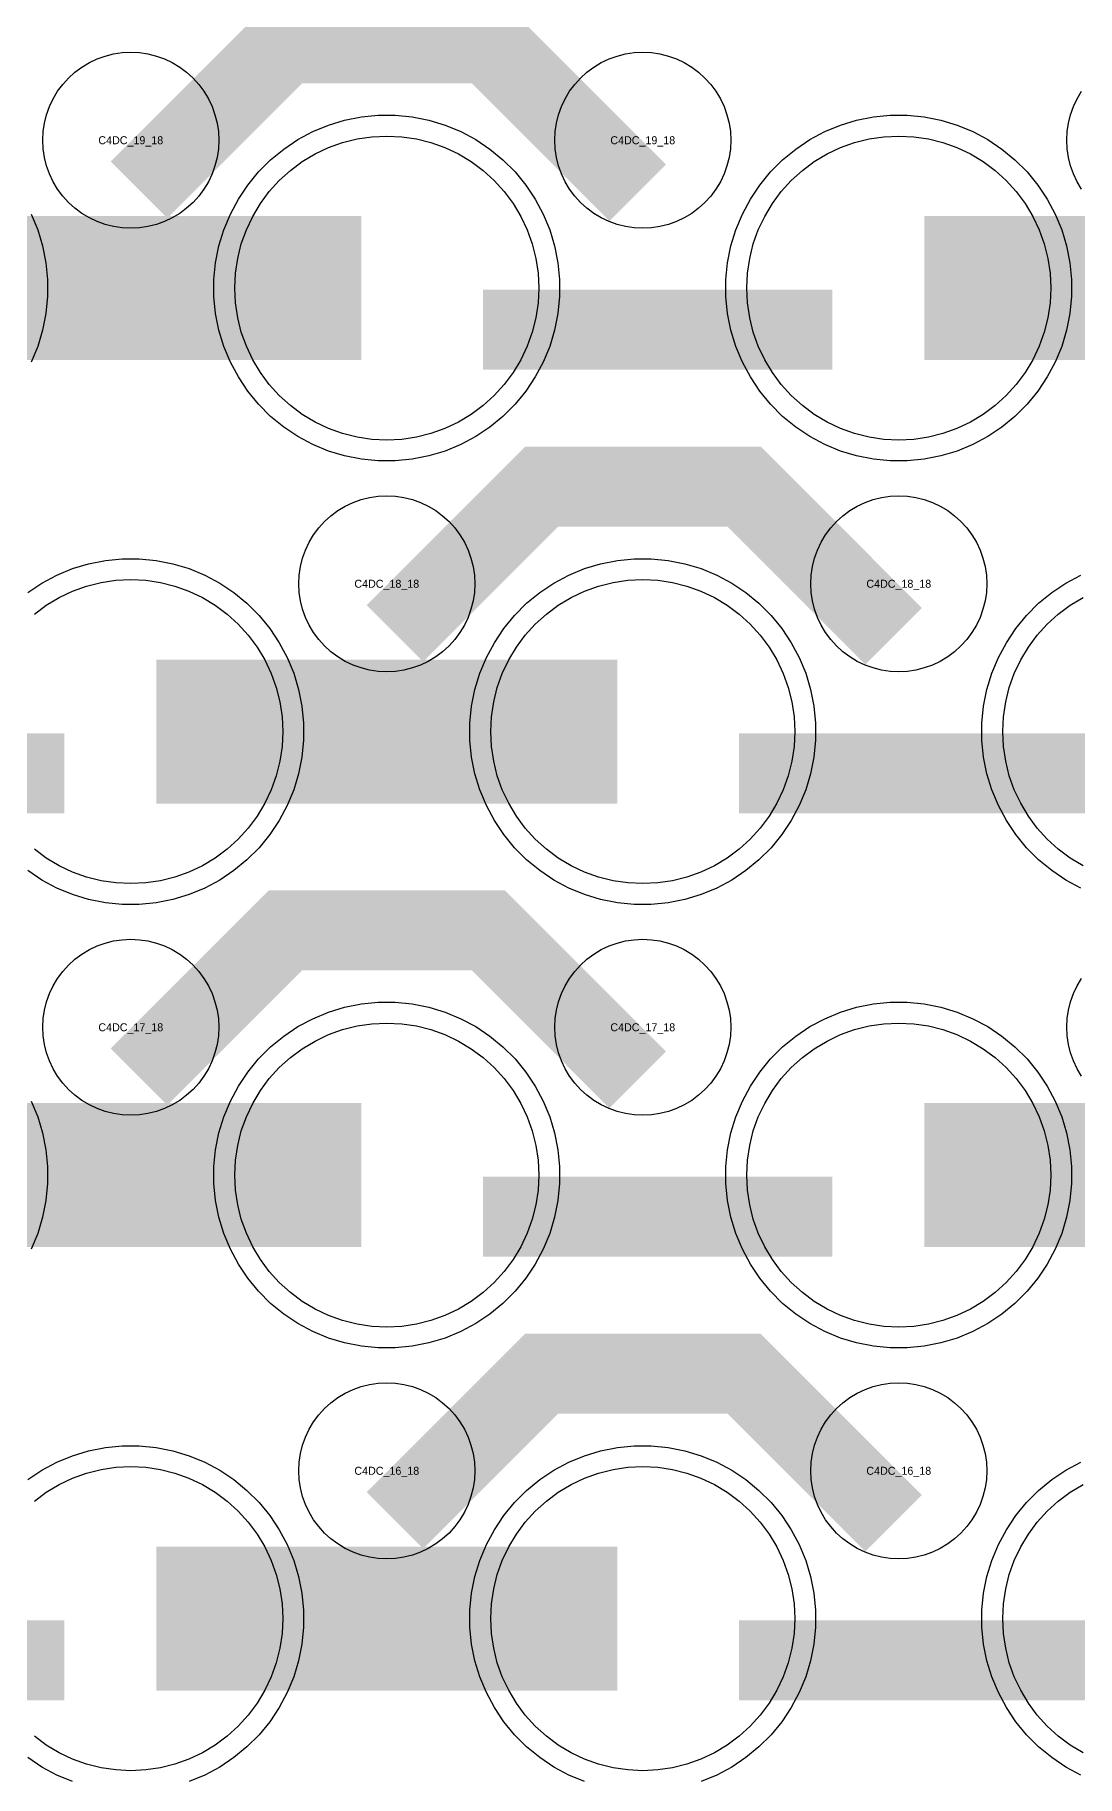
# Model space of a CAD drawing. Extents: x -11880 to 11880, y -14992 to 14992.
# Drawn here: x -6270 to -5944, y -12672 to -12128 of the extents above; entities that cross this region are included whole.
import ezdxf
from ezdxf.enums import TextEntityAlignment as Align

# ---------------------------------------------------------------- set-up
doc = ezdxf.new("R2010")
doc.units = 0
doc.header["$MEASUREMENT"] = 0
for name, color, linetype in [('GDS_775_DT_237', 138, 'CONTINUOUS'), ('RDL1_FS', 34, 'CONTINUOUS'), ('RDL_BS', 160, 'CONTINUOUS')]:
    doc.layers.add(name, color=color, linetype=linetype)

msp = doc.modelspace()

# ---------------------------------------------------------------- linework, layer by layer
at = {"layer": 'RDL1_FS', "color": 240, "true_color": 0xed1f24}
for points in [[(-6160, -12254.354), (-6164.657, -12254.125), (-6169.268, -12253.441), (-6173.791, -12252.309), (-6178.181, -12250.737), (-6182.395, -12248.745), (-6186.395, -12246.347), (-6190.14, -12243.569), (-6193.594, -12240.439), (-6196.724, -12236.985), (-6199.502, -12233.24), (-6201.9, -12229.24), (-6203.892, -12225.026), (-6205.464, -12220.636), (-6206.596, -12216.113), (-6207.28, -12211.502), (-6207.509, -12206.845), (-6207.28, -12202.188), (-6206.596, -12197.577), (-6205.464, -12193.054), (-6203.892, -12188.664), (-6201.9, -12184.45), (-6199.502, -12180.45), (-6196.724, -12176.705), (-6193.594, -12173.251), (-6190.14, -12170.121), (-6186.395, -12167.343), (-6182.395, -12164.945), (-6178.181, -12162.953), (-6173.791, -12161.381), (-6169.268, -12160.249), (-6164.657, -12159.565), (-6160, -12159.336), (-6155.343, -12159.565), (-6150.732, -12160.249), (-6146.209, -12161.381), (-6141.819, -12162.953), (-6137.605, -12164.945), (-6133.605, -12167.343), (-6129.86, -12170.121), (-6126.406, -12173.251), (-6123.276, -12176.705), (-6120.498, -12180.45), (-6118.1, -12184.45), (-6116.108, -12188.664), (-6114.536, -12193.054), (-6113.404, -12197.577), (-6112.72, -12202.188), (-6112.491, -12206.845), (-6112.72, -12211.502), (-6113.404, -12216.113), (-6114.536, -12220.636), (-6116.108, -12225.026), (-6118.1, -12229.24), (-6120.498, -12233.24), (-6123.276, -12236.985), (-6126.406, -12240.439), (-6129.86, -12243.569), (-6133.605, -12246.347), (-6137.605, -12248.745), (-6141.819, -12250.737), (-6146.209, -12252.309), (-6150.732, -12253.441), (-6155.343, -12254.125)], [(-6000, -12254.354), (-6004.657, -12254.125), (-6009.268, -12253.441), (-6013.791, -12252.309), (-6018.181, -12250.737), (-6022.395, -12248.745), (-6026.395, -12246.347), (-6030.14, -12243.569), (-6033.594, -12240.439), (-6036.724, -12236.985), (-6039.502, -12233.24), (-6041.9, -12229.24), (-6043.892, -12225.026), (-6045.464, -12220.636), (-6046.596, -12216.113), (-6047.28, -12211.502), (-6047.509, -12206.845), (-6047.28, -12202.188), (-6046.596, -12197.577), (-6045.464, -12193.054), (-6043.892, -12188.664), (-6041.9, -12184.45), (-6039.502, -12180.45), (-6036.724, -12176.705), (-6033.594, -12173.251), (-6030.14, -12170.121), (-6026.395, -12167.343), (-6022.395, -12164.945), (-6018.181, -12162.953), (-6013.791, -12161.381), (-6009.268, -12160.249), (-6004.657, -12159.565), (-6000, -12159.336), (-5995.343, -12159.565), (-5990.732, -12160.249), (-5986.209, -12161.381), (-5981.819, -12162.953), (-5977.605, -12164.945), (-5973.605, -12167.343), (-5969.86, -12170.121), (-5966.406, -12173.251), (-5963.276, -12176.705), (-5960.498, -12180.45), (-5958.1, -12184.45), (-5956.108, -12188.664), (-5954.536, -12193.054), (-5953.404, -12197.577), (-5952.72, -12202.188), (-5952.491, -12206.845), (-5952.72, -12211.502), (-5953.404, -12216.113), (-5954.536, -12220.636), (-5956.108, -12225.026), (-5958.1, -12229.24), (-5960.498, -12233.24), (-5963.276, -12236.985), (-5966.406, -12240.439), (-5969.86, -12243.569), (-5973.605, -12246.347), (-5977.605, -12248.745), (-5981.819, -12250.737), (-5986.209, -12252.309), (-5990.732, -12253.441), (-5995.343, -12254.125)], [(-6080, -12670.049), (-6084.657, -12669.82), (-6089.268, -12669.136), (-6093.791, -12668.004), (-6098.181, -12666.432), (-6102.395, -12664.44), (-6106.395, -12662.042), (-6110.14, -12659.264), (-6113.594, -12656.134), (-6116.724, -12652.68), (-6119.502, -12648.935), (-6121.9, -12644.935), (-6123.892, -12640.721), (-6125.464, -12636.331), (-6126.596, -12631.808), (-6127.28, -12627.197), (-6127.509, -12622.54), (-6127.28, -12617.883), (-6126.596, -12613.272), (-6125.464, -12608.749), (-6123.892, -12604.359), (-6121.9, -12600.145), (-6119.502, -12596.145), (-6116.724, -12592.4), (-6113.594, -12588.946), (-6110.14, -12585.816), (-6106.395, -12583.038), (-6102.395, -12580.64), (-6098.181, -12578.648), (-6093.791, -12577.076), (-6089.268, -12575.944), (-6084.657, -12575.26), (-6080, -12575.031), (-6075.343, -12575.26), (-6070.732, -12575.944), (-6066.209, -12577.076), (-6061.819, -12578.648), (-6057.605, -12580.64), (-6053.605, -12583.038), (-6049.86, -12585.816), (-6046.406, -12588.946), (-6043.276, -12592.4), (-6040.498, -12596.145), (-6038.1, -12600.145), (-6036.108, -12604.359), (-6034.536, -12608.749), (-6033.404, -12613.272), (-6032.72, -12617.883), (-6032.491, -12622.54), (-6032.72, -12627.197), (-6033.404, -12631.808), (-6034.536, -12636.331), (-6036.108, -12640.721), (-6038.1, -12644.935), (-6040.498, -12648.935), (-6043.276, -12652.68), (-6046.406, -12656.134), (-6049.86, -12659.264), (-6053.605, -12662.042), (-6057.605, -12664.44), (-6061.819, -12666.432), (-6066.209, -12668.004), (-6070.732, -12669.136), (-6075.343, -12669.82)]]:
    msp.add_lwpolyline(points, close=True, dxfattribs=at)
for points in [[(-6311.998, -12206.845, 45, 45, 0), (-6239.998, -12206.845, 45, 45, 0)], [(-6239.998, -12206.845, 45, 45, 0), (-6167.998, -12206.845, 45, 45, 0)], [(-5991.998, -12206.845, 45, 45, 0), (-5919.998, -12206.845, 45, 45, 0)], [(-6231.998, -12622.54, 45, 45, 0), (-6159.998, -12622.54, 45, 45, 0)], [(-6159.998, -12622.54, 45, 45, 0), (-6087.998, -12622.54, 45, 45, 0)]]:
    msp.add_lwpolyline(points, format="xyseb", dxfattribs=at)
at = {"layer": 'RDL1_FS'}
for points in [[(-6270.14, -12308.686), (-6266.395, -12305.908), (-6262.395, -12303.51), (-6258.181, -12301.518), (-6253.791, -12299.946), (-6249.268, -12298.814), (-6244.657, -12298.13), (-6240, -12297.901), (-6235.343, -12298.13), (-6230.732, -12298.814), (-6226.209, -12299.946), (-6221.819, -12301.518), (-6217.605, -12303.51), (-6213.605, -12305.908), (-6209.86, -12308.686), (-6206.406, -12311.816), (-6203.276, -12315.27), (-6200.498, -12319.015), (-6198.1, -12323.015), (-6196.108, -12327.229), (-6194.536, -12331.619), (-6193.404, -12336.142), (-6192.72, -12340.753), (-6192.491, -12345.41), (-6192.72, -12350.067), (-6193.404, -12354.678), (-6194.536, -12359.201), (-6196.108, -12363.591), (-6198.1, -12367.805), (-6200.498, -12371.805), (-6203.276, -12375.55), (-6206.406, -12379.004), (-6209.86, -12382.134), (-6213.605, -12384.912), (-6217.605, -12387.31), (-6221.819, -12389.302), (-6226.209, -12390.874), (-6230.732, -12392.006), (-6235.343, -12392.69), (-6240, -12392.919), (-6244.657, -12392.69), (-6249.268, -12392.006), (-6253.791, -12390.874), (-6258.181, -12389.302), (-6262.395, -12387.31), (-6266.395, -12384.912), (-6270.14, -12382.134)], [(-5942.395, -12387.31), (-5946.395, -12384.912), (-5950.14, -12382.134), (-5953.594, -12379.004), (-5956.724, -12375.55), (-5959.502, -12371.805), (-5961.9, -12367.805), (-5963.892, -12363.591), (-5965.464, -12359.201), (-5966.596, -12354.678), (-5967.28, -12350.067), (-5967.509, -12345.41), (-5967.28, -12340.753), (-5966.596, -12336.142), (-5965.464, -12331.619), (-5963.892, -12327.229), (-5961.9, -12323.015), (-5959.502, -12319.015), (-5956.724, -12315.27), (-5953.594, -12311.816), (-5950.14, -12308.686), (-5946.395, -12305.908), (-5942.395, -12303.51)]]:
    msp.add_lwpolyline(points, dxfattribs=at)
for points in [[(-6080, -12392.919), (-6084.657, -12392.69), (-6089.268, -12392.006), (-6093.791, -12390.874), (-6098.181, -12389.302), (-6102.395, -12387.31), (-6106.395, -12384.912), (-6110.14, -12382.134), (-6113.594, -12379.004), (-6116.724, -12375.55), (-6119.502, -12371.805), (-6121.9, -12367.805), (-6123.892, -12363.591), (-6125.464, -12359.201), (-6126.596, -12354.678), (-6127.28, -12350.067), (-6127.509, -12345.41), (-6127.28, -12340.753), (-6126.596, -12336.142), (-6125.464, -12331.619), (-6123.892, -12327.229), (-6121.9, -12323.015), (-6119.502, -12319.015), (-6116.724, -12315.27), (-6113.594, -12311.816), (-6110.14, -12308.686), (-6106.395, -12305.908), (-6102.395, -12303.51), (-6098.181, -12301.518), (-6093.791, -12299.946), (-6089.268, -12298.814), (-6084.657, -12298.13), (-6080, -12297.901), (-6075.343, -12298.13), (-6070.732, -12298.814), (-6066.209, -12299.946), (-6061.819, -12301.518), (-6057.605, -12303.51), (-6053.605, -12305.908), (-6049.86, -12308.686), (-6046.406, -12311.816), (-6043.276, -12315.27), (-6040.498, -12319.015), (-6038.1, -12323.015), (-6036.108, -12327.229), (-6034.536, -12331.619), (-6033.404, -12336.142), (-6032.72, -12340.753), (-6032.491, -12345.41), (-6032.72, -12350.067), (-6033.404, -12354.678), (-6034.536, -12359.201), (-6036.108, -12363.591), (-6038.1, -12367.805), (-6040.498, -12371.805), (-6043.276, -12375.55), (-6046.406, -12379.004), (-6049.86, -12382.134), (-6053.605, -12384.912), (-6057.605, -12387.31), (-6061.819, -12389.302), (-6066.209, -12390.874), (-6070.732, -12392.006), (-6075.343, -12392.69)], [(-6160, -12531.484), (-6164.657, -12531.255), (-6169.268, -12530.571), (-6173.791, -12529.439), (-6178.181, -12527.867), (-6182.395, -12525.875), (-6186.395, -12523.477), (-6190.14, -12520.699), (-6193.594, -12517.569), (-6196.724, -12514.115), (-6199.502, -12510.37), (-6201.9, -12506.37), (-6203.892, -12502.156), (-6205.464, -12497.766), (-6206.596, -12493.243), (-6207.28, -12488.632), (-6207.509, -12483.975), (-6207.28, -12479.318), (-6206.596, -12474.707), (-6205.464, -12470.184), (-6203.892, -12465.794), (-6201.9, -12461.58), (-6199.502, -12457.58), (-6196.724, -12453.835), (-6193.594, -12450.381), (-6190.14, -12447.251), (-6186.395, -12444.473), (-6182.395, -12442.075), (-6178.181, -12440.083), (-6173.791, -12438.511), (-6169.268, -12437.379), (-6164.657, -12436.695), (-6160, -12436.466), (-6155.343, -12436.695), (-6150.732, -12437.379), (-6146.209, -12438.511), (-6141.819, -12440.083), (-6137.605, -12442.075), (-6133.605, -12444.473), (-6129.86, -12447.251), (-6126.406, -12450.381), (-6123.276, -12453.835), (-6120.498, -12457.58), (-6118.1, -12461.58), (-6116.108, -12465.794), (-6114.536, -12470.184), (-6113.404, -12474.707), (-6112.72, -12479.318), (-6112.491, -12483.975), (-6112.72, -12488.632), (-6113.404, -12493.243), (-6114.536, -12497.766), (-6116.108, -12502.156), (-6118.1, -12506.37), (-6120.498, -12510.37), (-6123.276, -12514.115), (-6126.406, -12517.569), (-6129.86, -12520.699), (-6133.605, -12523.477), (-6137.605, -12525.875), (-6141.819, -12527.867), (-6146.209, -12529.439), (-6150.732, -12530.571), (-6155.343, -12531.255)], [(-6000, -12531.484), (-6004.657, -12531.255), (-6009.268, -12530.571), (-6013.791, -12529.439), (-6018.181, -12527.867), (-6022.395, -12525.875), (-6026.395, -12523.477), (-6030.14, -12520.699), (-6033.594, -12517.569), (-6036.724, -12514.115), (-6039.502, -12510.37), (-6041.9, -12506.37), (-6043.892, -12502.156), (-6045.464, -12497.766), (-6046.596, -12493.243), (-6047.28, -12488.632), (-6047.509, -12483.975), (-6047.28, -12479.318), (-6046.596, -12474.707), (-6045.464, -12470.184), (-6043.892, -12465.794), (-6041.9, -12461.58), (-6039.502, -12457.58), (-6036.724, -12453.835), (-6033.594, -12450.381), (-6030.14, -12447.251), (-6026.395, -12444.473), (-6022.395, -12442.075), (-6018.181, -12440.083), (-6013.791, -12438.511), (-6009.268, -12437.379), (-6004.657, -12436.695), (-6000, -12436.466), (-5995.343, -12436.695), (-5990.732, -12437.379), (-5986.209, -12438.511), (-5981.819, -12440.083), (-5977.605, -12442.075), (-5973.605, -12444.473), (-5969.86, -12447.251), (-5966.406, -12450.381), (-5963.276, -12453.835), (-5960.498, -12457.58), (-5958.1, -12461.58), (-5956.108, -12465.794), (-5954.536, -12470.184), (-5953.404, -12474.707), (-5952.72, -12479.318), (-5952.491, -12483.975), (-5952.72, -12488.632), (-5953.404, -12493.243), (-5954.536, -12497.766), (-5956.108, -12502.156), (-5958.1, -12506.37), (-5960.498, -12510.37), (-5963.276, -12514.115), (-5966.406, -12517.569), (-5969.86, -12520.699), (-5973.605, -12523.477), (-5977.605, -12525.875), (-5981.819, -12527.867), (-5986.209, -12529.439), (-5990.732, -12530.571), (-5995.343, -12531.255)]]:
    msp.add_lwpolyline(points, close=True, dxfattribs=at)
for points in [[(-6231.998, -12345.41, 45, 45, 0), (-6159.998, -12345.41, 45, 45, 0)], [(-6159.998, -12345.41, 45, 45, 0), (-6087.998, -12345.41, 45, 45, 0)], [(-6311.998, -12483.975, 45, 45, 0), (-6239.998, -12483.975, 45, 45, 0)], [(-6239.998, -12483.975, 45, 45, 0), (-6167.998, -12483.975, 45, 45, 0)], [(-5991.998, -12483.975, 45, 45, 0), (-5919.998, -12483.975, 45, 45, 0)]]:
    msp.add_lwpolyline(points, format="xyseb", dxfattribs=at)
at = {"layer": 'RDL1_FS', "color": 240, "true_color": 0xed1f24}
for points in [[(-6270.14, -12585.816), (-6266.395, -12583.038), (-6262.395, -12580.64), (-6258.181, -12578.648), (-6253.791, -12577.076), (-6249.268, -12575.944), (-6244.657, -12575.26), (-6240, -12575.031), (-6235.343, -12575.26), (-6230.732, -12575.944), (-6226.209, -12577.076), (-6221.819, -12578.648), (-6217.605, -12580.64), (-6213.605, -12583.038), (-6209.86, -12585.816), (-6206.406, -12588.946), (-6203.276, -12592.4), (-6200.498, -12596.145), (-6198.1, -12600.145), (-6196.108, -12604.359), (-6194.536, -12608.749), (-6193.404, -12613.272), (-6192.72, -12617.883), (-6192.491, -12622.54), (-6192.72, -12627.197), (-6193.404, -12631.808), (-6194.536, -12636.331), (-6196.108, -12640.721), (-6198.1, -12644.935), (-6200.498, -12648.935), (-6203.276, -12652.68), (-6206.406, -12656.134), (-6209.86, -12659.264), (-6213.605, -12662.042), (-6217.605, -12664.44), (-6221.819, -12666.432), (-6226.209, -12668.004), (-6230.732, -12669.136), (-6235.343, -12669.82), (-6240, -12670.049), (-6244.657, -12669.82), (-6249.268, -12669.136), (-6253.791, -12668.004), (-6258.181, -12666.432), (-6262.395, -12664.44), (-6266.395, -12662.042), (-6270.14, -12659.264)], [(-5942.395, -12664.44), (-5946.395, -12662.042), (-5950.14, -12659.264), (-5953.594, -12656.134), (-5956.724, -12652.68), (-5959.502, -12648.935), (-5961.9, -12644.935), (-5963.892, -12640.721), (-5965.464, -12636.331), (-5966.596, -12631.808), (-5967.28, -12627.197), (-5967.509, -12622.54), (-5967.28, -12617.883), (-5966.596, -12613.272), (-5965.464, -12608.749), (-5963.892, -12604.359), (-5961.9, -12600.145), (-5959.502, -12596.145), (-5956.724, -12592.4), (-5953.594, -12588.946), (-5950.14, -12585.816), (-5946.395, -12583.038), (-5942.395, -12580.64)]]:
    msp.add_lwpolyline(points, dxfattribs=at)
at = {"layer": 'RDL_BS'}
for points in [[(-6237.438, -12176.159, 25, 25, 0), (-6191.623, -12130.344, 25, 25, 0), (-6158.07, -12130.344, 25, 25, 0)], [(-6081.599, -12177.058, 25, 25, 0), (-6128.313, -12130.344, 25, 25, 0), (-6158.071, -12130.344, 25, 25, 0)], [(-6157.438, -12314.724, 25, 25, 0), (-6111.623, -12268.909, 25, 25, 0), (-6078.07, -12268.909, 25, 25, 0)], [(-6001.599, -12315.623, 25, 25, 0), (-6048.313, -12268.909, 25, 25, 0), (-6078.071, -12268.909, 25, 25, 0)], [(-6369.984, -12358.423, 25, 25, 0), (-6260.719, -12358.423, 25, 25, 0)], [(-6049.984, -12358.423, 25, 25, 0), (-5940.719, -12358.423, 25, 25, 0)], [(-6237.438, -12453.289, 25, 25, 0), (-6191.623, -12407.474, 25, 25, 0), (-6158.07, -12407.474, 25, 25, 0)], [(-6081.599, -12454.188, 25, 25, 0), (-6128.313, -12407.474, 25, 25, 0), (-6158.071, -12407.474, 25, 25, 0)], [(-6129.984, -12496.988, 25, 25, 0), (-6020.719, -12496.988, 25, 25, 0)], [(-6157.438, -12591.854, 25, 25, 0), (-6111.623, -12546.039, 25, 25, 0), (-6078.07, -12546.039, 25, 25, 0)], [(-6001.599, -12592.753, 25, 25, 0), (-6048.313, -12546.039, 25, 25, 0), (-6078.071, -12546.039, 25, 25, 0)]]:
    msp.add_lwpolyline(points, format="xyseb", dxfattribs=at)
for points in [[(-6240, -12188.151), (-6242.693, -12188.019), (-6245.365, -12187.623), (-6247.984, -12186.966), (-6250.519, -12186.059), (-6252.956, -12184.907), (-6255.28, -12183.514), (-6257.443, -12181.911), (-6259.442, -12180.099), (-6261.254, -12178.1), (-6262.857, -12175.937), (-6264.25, -12173.613), (-6265.402, -12171.176), (-6266.309, -12168.641), (-6266.966, -12166.022), (-6267.362, -12163.35), (-6267.494, -12160.657), (-6267.362, -12157.964), (-6266.966, -12155.292), (-6266.309, -12152.673), (-6265.402, -12150.138), (-6264.25, -12147.701), (-6262.857, -12145.377), (-6261.254, -12143.214), (-6259.442, -12141.215), (-6257.443, -12139.403), (-6255.28, -12137.8), (-6252.956, -12136.407), (-6250.519, -12135.255), (-6247.984, -12134.348), (-6245.365, -12133.691), (-6242.693, -12133.295), (-6240, -12133.163), (-6237.307, -12133.295), (-6234.635, -12133.691), (-6232.016, -12134.348), (-6229.481, -12135.255), (-6227.044, -12136.407), (-6224.72, -12137.8), (-6222.557, -12139.403), (-6220.558, -12141.215), (-6218.746, -12143.214), (-6217.143, -12145.377), (-6215.75, -12147.701), (-6214.598, -12150.138), (-6213.691, -12152.673), (-6213.034, -12155.292), (-6212.638, -12157.964), (-6212.506, -12160.657), (-6212.638, -12163.35), (-6213.034, -12166.022), (-6213.691, -12168.641), (-6214.598, -12171.176), (-6215.75, -12173.613), (-6217.143, -12175.937), (-6218.746, -12178.1), (-6220.558, -12180.099), (-6222.557, -12181.911), (-6224.72, -12183.514), (-6227.044, -12184.907), (-6229.481, -12186.059), (-6232.016, -12186.966), (-6234.635, -12187.623), (-6237.307, -12188.019)], [(-6080, -12188.151), (-6082.693, -12188.019), (-6085.365, -12187.623), (-6087.984, -12186.966), (-6090.519, -12186.059), (-6092.956, -12184.907), (-6095.28, -12183.514), (-6097.443, -12181.911), (-6099.442, -12180.099), (-6101.254, -12178.1), (-6102.857, -12175.937), (-6104.25, -12173.613), (-6105.402, -12171.176), (-6106.309, -12168.641), (-6106.966, -12166.022), (-6107.362, -12163.35), (-6107.494, -12160.657), (-6107.362, -12157.964), (-6106.966, -12155.292), (-6106.309, -12152.673), (-6105.402, -12150.138), (-6104.25, -12147.701), (-6102.857, -12145.377), (-6101.254, -12143.214), (-6099.442, -12141.215), (-6097.443, -12139.403), (-6095.28, -12137.8), (-6092.956, -12136.407), (-6090.519, -12135.255), (-6087.984, -12134.348), (-6085.365, -12133.691), (-6082.693, -12133.295), (-6080, -12133.163), (-6077.307, -12133.295), (-6074.635, -12133.691), (-6072.016, -12134.348), (-6069.481, -12135.255), (-6067.044, -12136.407), (-6064.72, -12137.8), (-6062.557, -12139.403), (-6060.558, -12141.215), (-6058.746, -12143.214), (-6057.143, -12145.377), (-6055.75, -12147.701), (-6054.598, -12150.138), (-6053.691, -12152.673), (-6053.034, -12155.292), (-6052.638, -12157.964), (-6052.506, -12160.657), (-6052.638, -12163.35), (-6053.034, -12166.022), (-6053.691, -12168.641), (-6054.598, -12171.176), (-6055.75, -12173.613), (-6057.143, -12175.937), (-6058.746, -12178.1), (-6060.558, -12180.099), (-6062.557, -12181.911), (-6064.72, -12183.514), (-6067.044, -12184.907), (-6069.481, -12186.059), (-6072.016, -12186.966), (-6074.635, -12187.623), (-6077.307, -12188.019)], [(-6160, -12326.716), (-6162.693, -12326.584), (-6165.365, -12326.188), (-6167.984, -12325.531), (-6170.519, -12324.624), (-6172.956, -12323.472), (-6175.28, -12322.079), (-6177.443, -12320.476), (-6179.442, -12318.664), (-6181.254, -12316.665), (-6182.857, -12314.502), (-6184.25, -12312.178), (-6185.402, -12309.741), (-6186.309, -12307.206), (-6186.966, -12304.587), (-6187.362, -12301.915), (-6187.494, -12299.222), (-6187.362, -12296.529), (-6186.966, -12293.857), (-6186.309, -12291.238), (-6185.402, -12288.703), (-6184.25, -12286.266), (-6182.857, -12283.942), (-6181.254, -12281.779), (-6179.442, -12279.78), (-6177.443, -12277.968), (-6175.28, -12276.365), (-6172.956, -12274.972), (-6170.519, -12273.82), (-6167.984, -12272.913), (-6165.365, -12272.256), (-6162.693, -12271.86), (-6160, -12271.728), (-6157.307, -12271.86), (-6154.635, -12272.256), (-6152.016, -12272.913), (-6149.481, -12273.82), (-6147.044, -12274.972), (-6144.72, -12276.365), (-6142.557, -12277.968), (-6140.558, -12279.78), (-6138.746, -12281.779), (-6137.143, -12283.942), (-6135.75, -12286.266), (-6134.598, -12288.703), (-6133.691, -12291.238), (-6133.034, -12293.857), (-6132.638, -12296.529), (-6132.506, -12299.222), (-6132.638, -12301.915), (-6133.034, -12304.587), (-6133.691, -12307.206), (-6134.598, -12309.741), (-6135.75, -12312.178), (-6137.143, -12314.502), (-6138.746, -12316.665), (-6140.558, -12318.664), (-6142.557, -12320.476), (-6144.72, -12322.079), (-6147.044, -12323.472), (-6149.481, -12324.624), (-6152.016, -12325.531), (-6154.635, -12326.188), (-6157.307, -12326.584)], [(-6000, -12326.716), (-6002.693, -12326.584), (-6005.365, -12326.188), (-6007.984, -12325.531), (-6010.519, -12324.624), (-6012.956, -12323.472), (-6015.28, -12322.079), (-6017.443, -12320.476), (-6019.442, -12318.664), (-6021.254, -12316.665), (-6022.857, -12314.502), (-6024.25, -12312.178), (-6025.402, -12309.741), (-6026.309, -12307.206), (-6026.966, -12304.587), (-6027.362, -12301.915), (-6027.494, -12299.222), (-6027.362, -12296.529), (-6026.966, -12293.857), (-6026.309, -12291.238), (-6025.402, -12288.703), (-6024.25, -12286.266), (-6022.857, -12283.942), (-6021.254, -12281.779), (-6019.442, -12279.78), (-6017.443, -12277.968), (-6015.28, -12276.365), (-6012.956, -12274.972), (-6010.519, -12273.82), (-6007.984, -12272.913), (-6005.365, -12272.256), (-6002.693, -12271.86), (-6000, -12271.728), (-5997.307, -12271.86), (-5994.635, -12272.256), (-5992.016, -12272.913), (-5989.481, -12273.82), (-5987.044, -12274.972), (-5984.72, -12276.365), (-5982.557, -12277.968), (-5980.558, -12279.78), (-5978.746, -12281.779), (-5977.143, -12283.942), (-5975.75, -12286.266), (-5974.598, -12288.703), (-5973.691, -12291.238), (-5973.034, -12293.857), (-5972.638, -12296.529), (-5972.506, -12299.222), (-5972.638, -12301.915), (-5973.034, -12304.587), (-5973.691, -12307.206), (-5974.598, -12309.741), (-5975.75, -12312.178), (-5977.143, -12314.502), (-5978.746, -12316.665), (-5980.558, -12318.664), (-5982.557, -12320.476), (-5984.72, -12322.079), (-5987.044, -12323.472), (-5989.481, -12324.624), (-5992.016, -12325.531), (-5994.635, -12326.188), (-5997.307, -12326.584)], [(-6082.644, -12399.41), (-6087.938, -12398.893), (-6093.165, -12397.847), (-6098.205, -12396.316), (-6103.115, -12394.285), (-6107.777, -12391.793), (-6112.191, -12388.846), (-6116.292, -12385.484), (-6120.074, -12381.702), (-6123.436, -12377.601), (-6126.383, -12373.187), (-6128.875, -12368.525), (-6130.906, -12363.615), (-6132.437, -12358.575), (-6133.483, -12353.348), (-6134, -12348.054), (-6134, -12342.766), (-6133.483, -12337.472), (-6132.437, -12332.245), (-6130.906, -12327.205), (-6128.875, -12322.295), (-6126.383, -12317.633), (-6123.436, -12313.219), (-6120.074, -12309.118), (-6116.292, -12305.336), (-6112.191, -12301.974), (-6107.777, -12299.027), (-6103.115, -12296.535), (-6098.205, -12294.504), (-6093.165, -12292.973), (-6087.938, -12291.927), (-6082.644, -12291.41), (-6077.356, -12291.41), (-6072.062, -12291.927), (-6066.835, -12292.973), (-6061.795, -12294.504), (-6056.885, -12296.535), (-6052.223, -12299.027), (-6047.809, -12301.974), (-6043.708, -12305.336), (-6039.926, -12309.118), (-6036.564, -12313.219), (-6033.617, -12317.633), (-6031.125, -12322.295), (-6029.094, -12327.205), (-6027.563, -12332.245), (-6026.517, -12337.472), (-6026, -12342.766), (-6026, -12348.054), (-6026.517, -12353.348), (-6027.563, -12358.575), (-6029.094, -12363.615), (-6031.125, -12368.525), (-6033.617, -12373.187), (-6036.564, -12377.601), (-6039.926, -12381.702), (-6043.708, -12385.484), (-6047.809, -12388.846), (-6052.223, -12391.793), (-6056.885, -12394.285), (-6061.795, -12396.316), (-6066.835, -12397.847), (-6072.062, -12398.893), (-6077.356, -12399.41)], [(-6240, -12465.281), (-6242.693, -12465.149), (-6245.365, -12464.753), (-6247.984, -12464.096), (-6250.519, -12463.189), (-6252.956, -12462.037), (-6255.28, -12460.644), (-6257.443, -12459.041), (-6259.442, -12457.229), (-6261.254, -12455.23), (-6262.857, -12453.067), (-6264.25, -12450.743), (-6265.402, -12448.306), (-6266.309, -12445.771), (-6266.966, -12443.152), (-6267.362, -12440.48), (-6267.494, -12437.787), (-6267.362, -12435.094), (-6266.966, -12432.422), (-6266.309, -12429.803), (-6265.402, -12427.268), (-6264.25, -12424.831), (-6262.857, -12422.507), (-6261.254, -12420.344), (-6259.442, -12418.345), (-6257.443, -12416.533), (-6255.28, -12414.93), (-6252.956, -12413.537), (-6250.519, -12412.385), (-6247.984, -12411.478), (-6245.365, -12410.821), (-6242.693, -12410.425), (-6240, -12410.293), (-6237.307, -12410.425), (-6234.635, -12410.821), (-6232.016, -12411.478), (-6229.481, -12412.385), (-6227.044, -12413.537), (-6224.72, -12414.93), (-6222.557, -12416.533), (-6220.558, -12418.345), (-6218.746, -12420.344), (-6217.143, -12422.507), (-6215.75, -12424.831), (-6214.598, -12427.268), (-6213.691, -12429.803), (-6213.034, -12432.422), (-6212.638, -12435.094), (-6212.506, -12437.787), (-6212.638, -12440.48), (-6213.034, -12443.152), (-6213.691, -12445.771), (-6214.598, -12448.306), (-6215.75, -12450.743), (-6217.143, -12453.067), (-6218.746, -12455.23), (-6220.558, -12457.229), (-6222.557, -12459.041), (-6224.72, -12460.644), (-6227.044, -12462.037), (-6229.481, -12463.189), (-6232.016, -12464.096), (-6234.635, -12464.753), (-6237.307, -12465.149)], [(-6080, -12465.281), (-6082.693, -12465.149), (-6085.365, -12464.753), (-6087.984, -12464.096), (-6090.519, -12463.189), (-6092.956, -12462.037), (-6095.28, -12460.644), (-6097.443, -12459.041), (-6099.442, -12457.229), (-6101.254, -12455.23), (-6102.857, -12453.067), (-6104.25, -12450.743), (-6105.402, -12448.306), (-6106.309, -12445.771), (-6106.966, -12443.152), (-6107.362, -12440.48), (-6107.494, -12437.787), (-6107.362, -12435.094), (-6106.966, -12432.422), (-6106.309, -12429.803), (-6105.402, -12427.268), (-6104.25, -12424.831), (-6102.857, -12422.507), (-6101.254, -12420.344), (-6099.442, -12418.345), (-6097.443, -12416.533), (-6095.28, -12414.93), (-6092.956, -12413.537), (-6090.519, -12412.385), (-6087.984, -12411.478), (-6085.365, -12410.821), (-6082.693, -12410.425), (-6080, -12410.293), (-6077.307, -12410.425), (-6074.635, -12410.821), (-6072.016, -12411.478), (-6069.481, -12412.385), (-6067.044, -12413.537), (-6064.72, -12414.93), (-6062.557, -12416.533), (-6060.558, -12418.345), (-6058.746, -12420.344), (-6057.143, -12422.507), (-6055.75, -12424.831), (-6054.598, -12427.268), (-6053.691, -12429.803), (-6053.034, -12432.422), (-6052.638, -12435.094), (-6052.506, -12437.787), (-6052.638, -12440.48), (-6053.034, -12443.152), (-6053.691, -12445.771), (-6054.598, -12448.306), (-6055.75, -12450.743), (-6057.143, -12453.067), (-6058.746, -12455.23), (-6060.558, -12457.229), (-6062.557, -12459.041), (-6064.72, -12460.644), (-6067.044, -12462.037), (-6069.481, -12463.189), (-6072.016, -12464.096), (-6074.635, -12464.753), (-6077.307, -12465.149)], [(-6162.644, -12537.975), (-6167.938, -12537.458), (-6173.165, -12536.412), (-6178.205, -12534.881), (-6183.115, -12532.85), (-6187.777, -12530.358), (-6192.191, -12527.411), (-6196.292, -12524.049), (-6200.074, -12520.267), (-6203.436, -12516.166), (-6206.383, -12511.752), (-6208.875, -12507.09), (-6210.906, -12502.18), (-6212.437, -12497.14), (-6213.483, -12491.913), (-6214, -12486.619), (-6214, -12481.331), (-6213.483, -12476.037), (-6212.437, -12470.81), (-6210.906, -12465.77), (-6208.875, -12460.86), (-6206.383, -12456.198), (-6203.436, -12451.784), (-6200.074, -12447.683), (-6196.292, -12443.901), (-6192.191, -12440.539), (-6187.777, -12437.592), (-6183.115, -12435.1), (-6178.205, -12433.069), (-6173.165, -12431.538), (-6167.938, -12430.492), (-6162.644, -12429.975), (-6157.356, -12429.975), (-6152.062, -12430.492), (-6146.835, -12431.538), (-6141.795, -12433.069), (-6136.885, -12435.1), (-6132.223, -12437.592), (-6127.809, -12440.539), (-6123.708, -12443.901), (-6119.926, -12447.683), (-6116.564, -12451.784), (-6113.617, -12456.198), (-6111.125, -12460.86), (-6109.094, -12465.77), (-6107.563, -12470.81), (-6106.517, -12476.037), (-6106, -12481.331), (-6106, -12486.619), (-6106.517, -12491.913), (-6107.563, -12497.14), (-6109.094, -12502.18), (-6111.125, -12507.09), (-6113.617, -12511.752), (-6116.564, -12516.166), (-6119.926, -12520.267), (-6123.708, -12524.049), (-6127.809, -12527.411), (-6132.223, -12530.358), (-6136.885, -12532.85), (-6141.795, -12534.881), (-6146.835, -12536.412), (-6152.062, -12537.458), (-6157.356, -12537.975)], [(-6002.644, -12537.975), (-6007.938, -12537.458), (-6013.165, -12536.412), (-6018.205, -12534.881), (-6023.115, -12532.85), (-6027.777, -12530.358), (-6032.191, -12527.411), (-6036.292, -12524.049), (-6040.074, -12520.267), (-6043.436, -12516.166), (-6046.383, -12511.752), (-6048.875, -12507.09), (-6050.906, -12502.18), (-6052.437, -12497.14), (-6053.483, -12491.913), (-6054, -12486.619), (-6054, -12481.331), (-6053.483, -12476.037), (-6052.437, -12470.81), (-6050.906, -12465.77), (-6048.875, -12460.86), (-6046.383, -12456.198), (-6043.436, -12451.784), (-6040.074, -12447.683), (-6036.292, -12443.901), (-6032.191, -12440.539), (-6027.777, -12437.592), (-6023.115, -12435.1), (-6018.205, -12433.069), (-6013.165, -12431.538), (-6007.938, -12430.492), (-6002.644, -12429.975), (-5997.356, -12429.975), (-5992.062, -12430.492), (-5986.835, -12431.538), (-5981.795, -12433.069), (-5976.885, -12435.1), (-5972.223, -12437.592), (-5967.809, -12440.539), (-5963.708, -12443.901), (-5959.926, -12447.683), (-5956.564, -12451.784), (-5953.617, -12456.198), (-5951.125, -12460.86), (-5949.094, -12465.77), (-5947.563, -12470.81), (-5946.517, -12476.037), (-5946, -12481.331), (-5946, -12486.619), (-5946.517, -12491.913), (-5947.563, -12497.14), (-5949.094, -12502.18), (-5951.125, -12507.09), (-5953.617, -12511.752), (-5956.564, -12516.166), (-5959.926, -12520.267), (-5963.708, -12524.049), (-5967.809, -12527.411), (-5972.223, -12530.358), (-5976.885, -12532.85), (-5981.795, -12534.881), (-5986.835, -12536.412), (-5992.062, -12537.458), (-5997.356, -12537.975)], [(-6160, -12603.846), (-6162.693, -12603.714), (-6165.365, -12603.318), (-6167.984, -12602.661), (-6170.519, -12601.754), (-6172.956, -12600.602), (-6175.28, -12599.209), (-6177.443, -12597.606), (-6179.442, -12595.794), (-6181.254, -12593.795), (-6182.857, -12591.632), (-6184.25, -12589.308), (-6185.402, -12586.871), (-6186.309, -12584.336), (-6186.966, -12581.717), (-6187.362, -12579.045), (-6187.494, -12576.352), (-6187.362, -12573.659), (-6186.966, -12570.987), (-6186.309, -12568.368), (-6185.402, -12565.833), (-6184.25, -12563.396), (-6182.857, -12561.072), (-6181.254, -12558.909), (-6179.442, -12556.91), (-6177.443, -12555.098), (-6175.28, -12553.495), (-6172.956, -12552.102), (-6170.519, -12550.95), (-6167.984, -12550.043), (-6165.365, -12549.386), (-6162.693, -12548.99), (-6160, -12548.858), (-6157.307, -12548.99), (-6154.635, -12549.386), (-6152.016, -12550.043), (-6149.481, -12550.95), (-6147.044, -12552.102), (-6144.72, -12553.495), (-6142.557, -12555.098), (-6140.558, -12556.91), (-6138.746, -12558.909), (-6137.143, -12561.072), (-6135.75, -12563.396), (-6134.598, -12565.833), (-6133.691, -12568.368), (-6133.034, -12570.987), (-6132.638, -12573.659), (-6132.506, -12576.352), (-6132.638, -12579.045), (-6133.034, -12581.717), (-6133.691, -12584.336), (-6134.598, -12586.871), (-6135.75, -12589.308), (-6137.143, -12591.632), (-6138.746, -12593.795), (-6140.558, -12595.794), (-6142.557, -12597.606), (-6144.72, -12599.209), (-6147.044, -12600.602), (-6149.481, -12601.754), (-6152.016, -12602.661), (-6154.635, -12603.318), (-6157.307, -12603.714)], [(-6000, -12603.846), (-6002.693, -12603.714), (-6005.365, -12603.318), (-6007.984, -12602.661), (-6010.519, -12601.754), (-6012.956, -12600.602), (-6015.28, -12599.209), (-6017.443, -12597.606), (-6019.442, -12595.794), (-6021.254, -12593.795), (-6022.857, -12591.632), (-6024.25, -12589.308), (-6025.402, -12586.871), (-6026.309, -12584.336), (-6026.966, -12581.717), (-6027.362, -12579.045), (-6027.494, -12576.352), (-6027.362, -12573.659), (-6026.966, -12570.987), (-6026.309, -12568.368), (-6025.402, -12565.833), (-6024.25, -12563.396), (-6022.857, -12561.072), (-6021.254, -12558.909), (-6019.442, -12556.91), (-6017.443, -12555.098), (-6015.28, -12553.495), (-6012.956, -12552.102), (-6010.519, -12550.95), (-6007.984, -12550.043), (-6005.365, -12549.386), (-6002.693, -12548.99), (-6000, -12548.858), (-5997.307, -12548.99), (-5994.635, -12549.386), (-5992.016, -12550.043), (-5989.481, -12550.95), (-5987.044, -12552.102), (-5984.72, -12553.495), (-5982.557, -12555.098), (-5980.558, -12556.91), (-5978.746, -12558.909), (-5977.143, -12561.072), (-5975.75, -12563.396), (-5974.598, -12565.833), (-5973.691, -12568.368), (-5973.034, -12570.987), (-5972.638, -12573.659), (-5972.506, -12576.352), (-5972.638, -12579.045), (-5973.034, -12581.717), (-5973.691, -12584.336), (-5974.598, -12586.871), (-5975.75, -12589.308), (-5977.143, -12591.632), (-5978.746, -12593.795), (-5980.558, -12595.794), (-5982.557, -12597.606), (-5984.72, -12599.209), (-5987.044, -12600.602), (-5989.481, -12601.754), (-5992.016, -12602.661), (-5994.635, -12603.318), (-5997.307, -12603.714)]]:
    msp.add_lwpolyline(points, close=True, dxfattribs=at)
for points in [[(-5942.857, -12175.937), (-5944.25, -12173.613), (-5945.402, -12171.176), (-5946.309, -12168.641), (-5946.966, -12166.022), (-5947.362, -12163.35), (-5947.494, -12160.657), (-5947.362, -12157.964), (-5946.966, -12155.292), (-5946.309, -12152.673), (-5945.402, -12150.138), (-5944.25, -12147.701), (-5942.857, -12145.377)], [(-6272.191, -12301.974), (-6267.777, -12299.027), (-6263.115, -12296.535), (-6258.205, -12294.504), (-6253.165, -12292.973), (-6247.938, -12291.927), (-6242.644, -12291.41), (-6237.356, -12291.41), (-6232.062, -12291.927), (-6226.835, -12292.973), (-6221.795, -12294.504), (-6216.885, -12296.535), (-6212.223, -12299.027), (-6207.809, -12301.974), (-6203.708, -12305.336), (-6199.926, -12309.118), (-6196.564, -12313.219), (-6193.617, -12317.633), (-6191.125, -12322.295), (-6189.094, -12327.205), (-6187.563, -12332.245), (-6186.517, -12337.472), (-6186, -12342.766), (-6186, -12348.054), (-6186.517, -12353.348), (-6187.563, -12358.575), (-6189.094, -12363.615), (-6191.125, -12368.525), (-6193.617, -12373.187), (-6196.564, -12377.601), (-6199.926, -12381.702), (-6203.708, -12385.484), (-6207.809, -12388.846), (-6212.223, -12391.793), (-6216.885, -12394.285), (-6221.795, -12396.316), (-6226.835, -12397.847), (-6232.062, -12398.893), (-6237.356, -12399.41), (-6242.644, -12399.41), (-6247.938, -12398.893), (-6253.165, -12397.847), (-6258.205, -12396.316), (-6263.115, -12394.285), (-6267.777, -12391.793), (-6272.191, -12388.846)], [(-5943.115, -12394.285), (-5947.777, -12391.793), (-5952.191, -12388.846), (-5956.292, -12385.484), (-5960.074, -12381.702), (-5963.436, -12377.601), (-5966.383, -12373.187), (-5968.875, -12368.525), (-5970.906, -12363.615), (-5972.437, -12358.575), (-5973.483, -12353.348), (-5974, -12348.054), (-5974, -12342.766), (-5973.483, -12337.472), (-5972.437, -12332.245), (-5970.906, -12327.205), (-5968.875, -12322.295), (-5966.383, -12317.633), (-5963.436, -12313.219), (-5960.074, -12309.118), (-5956.292, -12305.336), (-5952.191, -12301.974), (-5947.777, -12299.027), (-5943.115, -12296.535)], [(-5942.857, -12453.067), (-5944.25, -12450.743), (-5945.402, -12448.306), (-5946.309, -12445.771), (-5946.966, -12443.152), (-5947.362, -12440.48), (-5947.494, -12437.787), (-5947.362, -12435.094), (-5946.966, -12432.422), (-5946.309, -12429.803), (-5945.402, -12427.268), (-5944.25, -12424.831), (-5942.857, -12422.507)], [(-6271.125, -12460.86), (-6269.094, -12465.77), (-6267.563, -12470.81), (-6266.517, -12476.037), (-6266, -12481.331), (-6266, -12486.619), (-6266.517, -12491.913), (-6267.563, -12497.14), (-6269.094, -12502.18), (-6271.125, -12507.09)]]:
    msp.add_lwpolyline(points, dxfattribs=at)
at = {"layer": 'RDL_BS', "color": 240, "true_color": 0xed1f24}
for points in [[(-6162.644, -12260.845), (-6167.938, -12260.328), (-6173.165, -12259.282), (-6178.205, -12257.751), (-6183.115, -12255.72), (-6187.777, -12253.228), (-6192.191, -12250.281), (-6196.292, -12246.919), (-6200.074, -12243.137), (-6203.436, -12239.036), (-6206.383, -12234.622), (-6208.875, -12229.96), (-6210.906, -12225.05), (-6212.437, -12220.01), (-6213.483, -12214.783), (-6214, -12209.489), (-6214, -12204.201), (-6213.483, -12198.907), (-6212.437, -12193.68), (-6210.906, -12188.64), (-6208.875, -12183.73), (-6206.383, -12179.068), (-6203.436, -12174.654), (-6200.074, -12170.553), (-6196.292, -12166.771), (-6192.191, -12163.409), (-6187.777, -12160.462), (-6183.115, -12157.97), (-6178.205, -12155.939), (-6173.165, -12154.408), (-6167.938, -12153.362), (-6162.644, -12152.845), (-6157.356, -12152.845), (-6152.062, -12153.362), (-6146.835, -12154.408), (-6141.795, -12155.939), (-6136.885, -12157.97), (-6132.223, -12160.462), (-6127.809, -12163.409), (-6123.708, -12166.771), (-6119.926, -12170.553), (-6116.564, -12174.654), (-6113.617, -12179.068), (-6111.125, -12183.73), (-6109.094, -12188.64), (-6107.563, -12193.68), (-6106.517, -12198.907), (-6106, -12204.201), (-6106, -12209.489), (-6106.517, -12214.783), (-6107.563, -12220.01), (-6109.094, -12225.05), (-6111.125, -12229.96), (-6113.617, -12234.622), (-6116.564, -12239.036), (-6119.926, -12243.137), (-6123.708, -12246.919), (-6127.809, -12250.281), (-6132.223, -12253.228), (-6136.885, -12255.72), (-6141.795, -12257.751), (-6146.835, -12259.282), (-6152.062, -12260.328), (-6157.356, -12260.845)], [(-6002.644, -12260.845), (-6007.938, -12260.328), (-6013.165, -12259.282), (-6018.205, -12257.751), (-6023.115, -12255.72), (-6027.777, -12253.228), (-6032.191, -12250.281), (-6036.292, -12246.919), (-6040.074, -12243.137), (-6043.436, -12239.036), (-6046.383, -12234.622), (-6048.875, -12229.96), (-6050.906, -12225.05), (-6052.437, -12220.01), (-6053.483, -12214.783), (-6054, -12209.489), (-6054, -12204.201), (-6053.483, -12198.907), (-6052.437, -12193.68), (-6050.906, -12188.64), (-6048.875, -12183.73), (-6046.383, -12179.068), (-6043.436, -12174.654), (-6040.074, -12170.553), (-6036.292, -12166.771), (-6032.191, -12163.409), (-6027.777, -12160.462), (-6023.115, -12157.97), (-6018.205, -12155.939), (-6013.165, -12154.408), (-6007.938, -12153.362), (-6002.644, -12152.845), (-5997.356, -12152.845), (-5992.062, -12153.362), (-5986.835, -12154.408), (-5981.795, -12155.939), (-5976.885, -12157.97), (-5972.223, -12160.462), (-5967.809, -12163.409), (-5963.708, -12166.771), (-5959.926, -12170.553), (-5956.564, -12174.654), (-5953.617, -12179.068), (-5951.125, -12183.73), (-5949.094, -12188.64), (-5947.563, -12193.68), (-5946.517, -12198.907), (-5946, -12204.201), (-5946, -12209.489), (-5946.517, -12214.783), (-5947.563, -12220.01), (-5949.094, -12225.05), (-5951.125, -12229.96), (-5953.617, -12234.622), (-5956.564, -12239.036), (-5959.926, -12243.137), (-5963.708, -12246.919), (-5967.809, -12250.281), (-5972.223, -12253.228), (-5976.885, -12255.72), (-5981.795, -12257.751), (-5986.835, -12259.282), (-5992.062, -12260.328), (-5997.356, -12260.845)]]:
    msp.add_lwpolyline(points, close=True, dxfattribs=at)
for points in [[(-6271.125, -12183.73), (-6269.094, -12188.64), (-6267.563, -12193.68), (-6266.517, -12198.907), (-6266, -12204.201), (-6266, -12209.489), (-6266.517, -12214.783), (-6267.563, -12220.01), (-6269.094, -12225.05), (-6271.125, -12229.96)], [(-6272.191, -12579.104), (-6267.777, -12576.157), (-6263.115, -12573.665), (-6258.205, -12571.634), (-6253.165, -12570.103), (-6247.938, -12569.057), (-6242.644, -12568.54), (-6237.356, -12568.54), (-6232.062, -12569.057), (-6226.835, -12570.103), (-6221.795, -12571.634), (-6216.885, -12573.665), (-6212.223, -12576.157), (-6207.809, -12579.104), (-6203.708, -12582.466), (-6199.926, -12586.248), (-6196.564, -12590.349), (-6193.617, -12594.763), (-6191.125, -12599.425), (-6189.094, -12604.335), (-6187.563, -12609.375), (-6186.517, -12614.602), (-6186, -12619.896), (-6186, -12625.184), (-6186.517, -12630.478), (-6187.563, -12635.705), (-6189.094, -12640.745), (-6191.125, -12645.655), (-6193.617, -12650.317), (-6196.564, -12654.731), (-6199.926, -12658.832), (-6203.708, -12662.614), (-6207.809, -12665.976), (-6212.223, -12668.923), (-6216.885, -12671.415), (-6221.795, -12673.446)], [(-6098.205, -12673.446), (-6103.115, -12671.415), (-6107.777, -12668.923), (-6112.191, -12665.976), (-6116.292, -12662.614), (-6120.074, -12658.832), (-6123.436, -12654.731), (-6126.383, -12650.317), (-6128.875, -12645.655), (-6130.906, -12640.745), (-6132.437, -12635.705), (-6133.483, -12630.478), (-6134, -12625.184), (-6134, -12619.896), (-6133.483, -12614.602), (-6132.437, -12609.375), (-6130.906, -12604.335), (-6128.875, -12599.425), (-6126.383, -12594.763), (-6123.436, -12590.349), (-6120.074, -12586.248), (-6116.292, -12582.466), (-6112.191, -12579.104), (-6107.777, -12576.157), (-6103.115, -12573.665), (-6098.205, -12571.634), (-6093.165, -12570.103), (-6087.938, -12569.057), (-6082.644, -12568.54), (-6077.356, -12568.54), (-6072.062, -12569.057), (-6066.835, -12570.103), (-6061.795, -12571.634), (-6056.885, -12573.665), (-6052.223, -12576.157), (-6047.809, -12579.104), (-6043.708, -12582.466), (-6039.926, -12586.248), (-6036.564, -12590.349), (-6033.617, -12594.763), (-6031.125, -12599.425), (-6029.094, -12604.335), (-6027.563, -12609.375), (-6026.517, -12614.602), (-6026, -12619.896), (-6026, -12625.184), (-6026.517, -12630.478), (-6027.563, -12635.705), (-6029.094, -12640.745), (-6031.125, -12645.655), (-6033.617, -12650.317), (-6036.564, -12654.731), (-6039.926, -12658.832), (-6043.708, -12662.614), (-6047.809, -12665.976), (-6052.223, -12668.923), (-6056.885, -12671.415), (-6061.795, -12673.446)], [(-5943.115, -12671.415), (-5947.777, -12668.923), (-5952.191, -12665.976), (-5956.292, -12662.614), (-5960.074, -12658.832), (-5963.436, -12654.731), (-5966.383, -12650.317), (-5968.875, -12645.655), (-5970.906, -12640.745), (-5972.437, -12635.705), (-5973.483, -12630.478), (-5974, -12625.184), (-5974, -12619.896), (-5973.483, -12614.602), (-5972.437, -12609.375), (-5970.906, -12604.335), (-5968.875, -12599.425), (-5966.383, -12594.763), (-5963.436, -12590.349), (-5960.074, -12586.248), (-5956.292, -12582.466), (-5952.191, -12579.104), (-5947.777, -12576.157), (-5943.115, -12573.665)], [(-6258.205, -12673.446), (-6263.115, -12671.415), (-6267.777, -12668.923), (-6272.191, -12665.976)]]:
    msp.add_lwpolyline(points, dxfattribs=at)
for points in [[(-6129.984, -12219.858, 25, 25, 0), (-6020.719, -12219.858, 25, 25, 0)], [(-6369.984, -12635.553, 25, 25, 0), (-6260.719, -12635.553, 25, 25, 0)], [(-6049.984, -12635.553, 25, 25, 0), (-5940.719, -12635.553, 25, 25, 0)]]:
    msp.add_lwpolyline(points, format="xyseb", dxfattribs=at)

# ---------------------------------------------------------------- texts
at = {"layer": 'GDS_775_DT_237'}
for s, p in [('C4DC_19_18', (-6240, -12160.657)), ('C4DC_19_18', (-6240, -12160.657)), ('C4DC_19_18', (-6080, -12160.657)), ('C4DC_19_18', (-6080, -12160.657)), ('C4DC_18_18', (-6160, -12299.222)), ('C4DC_18_18', (-6160, -12299.222)), ('C4DC_18_18', (-6000, -12299.222)), ('C4DC_18_18', (-6000, -12299.222)), ('C4DC_17_18', (-6240, -12437.787)), ('C4DC_17_18', (-6240, -12437.787)), ('C4DC_17_18', (-6080, -12437.787)), ('C4DC_17_18', (-6080, -12437.787)), ('C4DC_16_18', (-6160, -12576.352)), ('C4DC_16_18', (-6160, -12576.352)), ('C4DC_16_18', (-6000, -12576.352)), ('C4DC_16_18', (-6000, -12576.352))]:
    msp.add_text(s, height=2.5, dxfattribs=at).set_placement(p, align=Align.MIDDLE_CENTER)

doc.saveas('drawing.dxf')
